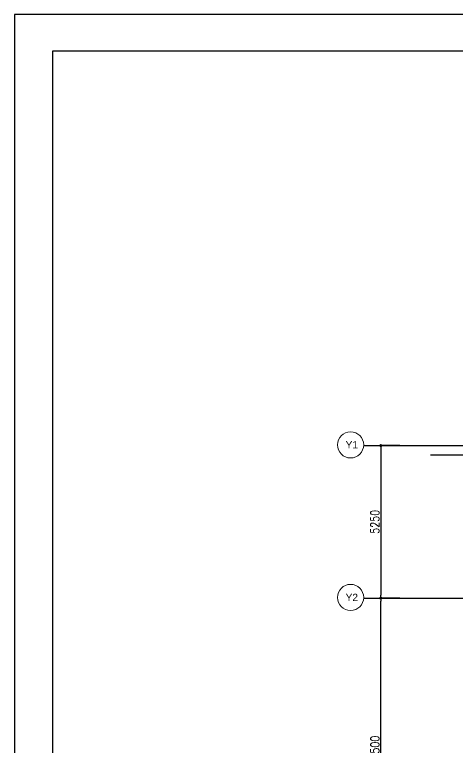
# Model space of a CAD drawing. Header units: millimetres. Extents: x 0 to 181737, y 0 to 59400.
# Drawn here: x 94100 to 109345, y 34191 to 59400 of the extents above; entities that cross this region are included whole.
import ezdxf

# ---------------------------------------------------------------- set-up
doc = ezdxf.new("R2010")
doc.units = ezdxf.units.MM
doc.header["$LTSCALE"] = 0.2
doc.linetypes.add('CENTER', pattern=[50.8, 31.75, -6.35, 6.35, -6.35])
doc.layers.get('Defpoints').update_dxf_attribs({"color": 5})
doc.layers.add('A_寸法', color=7, linetype='Continuous')
doc.layers.add('A_通り番号', color=8, linetype='Continuous')
doc.layers.add('A_通芯', color=8, linetype='CENTER', plot=False)
doc.styles.add('Dim', font='simplex.shx', dxfattribs={"width": 0.8, "bigfont": 'extfont2.shx'})
doc.styles.add('PDF Arial', font='arial.ttf')
doc.dimstyles.new('1-1', dxfattribs={"dimtxt": 3, "dimasz": 1, "dimexe": 1, "dimexo": 0, "dimgap": 1, "dimtad": 1, "dimdec": 0, "dimtxsty": 'Dim', "dimblk": 'DOT', "dimcen": 0, "dimadec": 0, "dimazin": 0, "dimtfac": 1, "dimtdec": 0, "dimtix": 1, "dimtmove": 2, "dimatfit": 3, "dimldrblk": '引出矢', "dimfxl": 1, "dimarcsym": 0})

# ---------------------------------------------------------------- blocks, each defined once
blk = doc.blocks.new('_Dot')
at = {"color": 0, "linetype": 'ByBlock', "lineweight": -2}
blk.add_line((-0.5, 0), (-1, 0), dxfattribs=at)
at = {"color": 0, "linetype": 'ByBlock', "const_width": 0.5}
blk.add_lwpolyline([(-0.25, 0, 1), (0.25, 0, 1)], format="xyb", close=True, dxfattribs=at)
blk = doc.blocks.new('*D23')
at = {"layer": 'A_寸法', "lineweight": -2, "transparency": 16777216}
for p, q in [((107365, 39325), (106707, 39325)), ((106708, 28925), (106708, 39225)), ((107365, 28825), (106707, 28825))]:
    blk.add_line(p, q, dxfattribs=at)
at = {"layer": 'Defpoints', "color": 0, "transparency": 16777216}
for p in [(106708, 39325), (107365, 39325), (107365, 28825)]:
    blk.add_point(p, dxfattribs=at)
at = {"layer": 'A_寸法', "lineweight": -2, "transparency": 16777216, "xscale": 100, "yscale": 100, "zscale": 100}
for p, rotation in [((106708, 39325), 90), ((106708, 28825), 270)]:
    blk.add_blockref('_Dot', p, dxfattribs=dict(at, rotation=rotation))
at = {"layer": 'A_寸法', "transparency": 16777216, "insert": (106508, 34075), "char_height": 300, "attachment_point": 5, "rotation": 90, "style": 'Dim'}
blk.add_mtext('10500', dxfattribs=at)
blk = doc.blocks.new('引出矢')
at = {"color": 0, "linetype": 'ByBlock', "lineweight": -2}
for p, q in [((-3.86, 1.04), (0, 0)), ((0, 0), (-1, 0)), ((-3.86, -1.04), (0, 0))]:
    blk.add_line(p, q, dxfattribs=at)
blk = doc.blocks.new('*D24')
at = {"layer": 'A_寸法', "lineweight": -2, "transparency": 16777216}
for p, q in [((107365, 44575), (106707, 44575)), ((106708, 44475), (106708, 39425)), ((107365, 39325), (106707, 39325))]:
    blk.add_line(p, q, dxfattribs=at)
at = {"layer": 'Defpoints', "color": 0}
for p in [(107365, 44575), (106708, 39325), (107365, 39325)]:
    blk.add_point(p, dxfattribs=at)
at = {"layer": 'A_寸法', "lineweight": -2, "transparency": 16777216, "xscale": 100, "yscale": 100, "zscale": 100}
for p, rotation in [((106708, 44575), 90), ((106708, 39325), 270)]:
    blk.add_blockref('_Dot', p, dxfattribs=dict(at, rotation=rotation))
at = {"layer": 'A_寸法', "transparency": 16777216, "insert": (106508, 41950), "char_height": 300, "attachment_point": 5, "rotation": 90, "style": 'Dim'}
blk.add_mtext('5250', dxfattribs=at)

msp = doc.modelspace()

# ---------------------------------------------------------------- linework, layer by layer
at = {"layer": 'A_通り番号', "lineweight": 13}
for centre in [(105668.86, 44598.29), (105668.86, 39348.3)]:
    msp.add_circle(centre, 450.16, dxfattribs=at)
at = {"layer": 'A_通芯', "color": 8}
for points in [[(106118.42, 44575), (161724.97, 44575)], [(108422.81, 44260), (161724.97, 44260)], [(106118.42, 39325), (161724.97, 39325)]]:
    msp.add_lwpolyline(points, dxfattribs=at)
at = {"layer": 'Defpoints'}
for points in [[(94100, 0), (178200, 0), (178200, 59400), (94100, 59400)], [(95415, 58150), (176885, 58150), (176885, 3138.54), (95415, 3138.54)]]:
    msp.add_lwpolyline(points, close=True, dxfattribs=at)

# ---------------------------------------------------------------- texts
at = {"layer": 'A_通り番号', "char_height": 250.505, "attachment_point": 7, "style": 'PDF Arial'}
for s, insert in [('Y1', (105496.54, 44475.3)), ('Y2', (105496.54, 39225.3))]:
    msp.add_mtext(s, dxfattribs=dict(at, insert=insert))

# ---------------------------------------------------------------- dimensions: what is measured, and where the dimension line sits
at = {"layer": 'A_寸法'}
for p1, angle, picture, middle in [((107365.25, 44575), 90, '*D24', (106508.45, 41950)), ((107365.25, 28825), 270, '*D23', (106508.45, 34075))]:
    dim = msp.add_linear_dim(base=(106708.45, 39325), p1=p1, p2=(107365.25, 39325), angle=angle, dimstyle='1-1', override={"dimscale": 1, "dimtxt": 300, "dimasz": 100, "dimgap": 50, "dimlfac": 1, "dimclrd": 256, "dimclre": 256, "dimclrt": 256}, dxfattribs=at)
    dim.commit()
    dim.dimension.update_dxf_attribs({"geometry": picture, "text_midpoint": middle})

doc.saveas('drawing.dxf')
